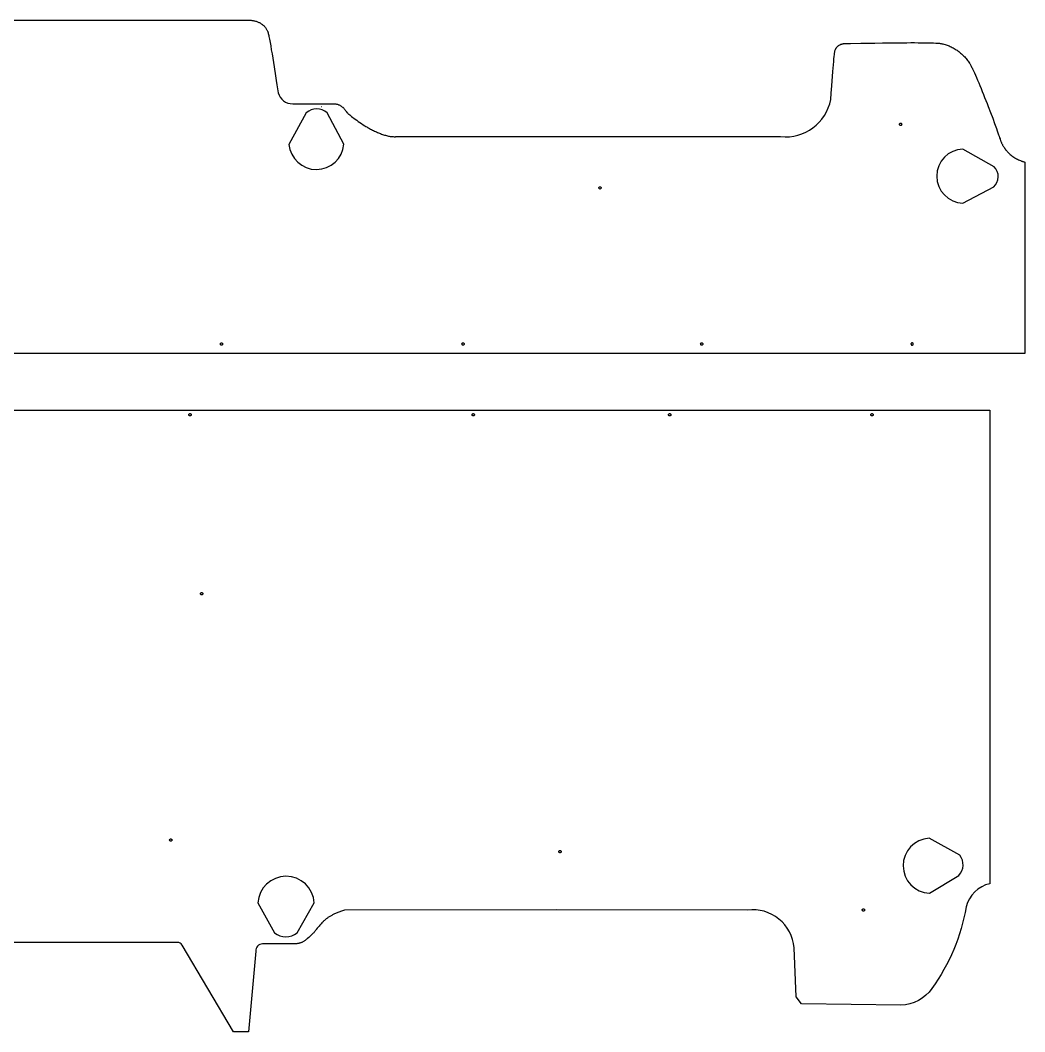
# Model space of a CAD drawing. Extents: x -674 to 6078, y 0 to 5918.
# Drawn here: x 2632 to 4370, y 1695 to 3445 of the extents above; entities that cross this region are included whole.
import ezdxf

# ---------------------------------------------------------------- set-up
doc = ezdxf.new("R2010")
doc.units = 0
doc.layers.add('Default Layer', color=1, linetype='CONTINUOUS')

msp = doc.modelspace()

# ---------------------------------------------------------------- linework, layer by layer
at = {"layer": 'Default Layer'}
for points in [[(2605.1, 3444.4), (2681.7, 3444.5), (2840.4, 3444.5), (2911.8, 3444.6), (2970.8, 3444.5), (2993.9, 3444.5), (3012.1, 3444.5), (3024.4, 3444.5), (3028.2, 3444.4), (3030.4, 3444.4), (3031.6, 3444.4), (3032.9, 3444.3), (3034.2, 3444.1), (3035.4, 3443.9), (3036.7, 3443.7), (3037.9, 3443.4), (3039.1, 3443.1), (3040.3, 3442.8), (3041.5, 3442.4), (3042.7, 3441.9), (3043.9, 3441.4), (3045, 3440.9), (3046.1, 3440.4), (3047.2, 3439.8), (3048.3, 3439.1), (3049.4, 3438.5), (3050.4, 3437.8), (3051.4, 3437), (3052.3, 3436.2), (3053.2, 3435.4), (3054.1, 3434.6), (3055, 3433.7), (3055.8, 3432.8), (3056.6, 3431.8), (3057.3, 3430.8), (3058, 3429.8), (3058.6, 3428.8), (3059.2, 3427.7), (3059.7, 3426.6), (3060.2, 3425.4), (3060.5, 3424.8), (3060.7, 3424.3), (3060.9, 3423.7), (3061.1, 3423.1), (3061.4, 3421.7), (3061.8, 3420.1), (3062.2, 3418.3), (3062.7, 3416.3), (3063.1, 3414.1), (3063.6, 3411.6), (3064.1, 3409), (3064.6, 3406.2), (3065.6, 3400.2), (3066.7, 3393.6), (3067.9, 3386.6), (3069.1, 3379.2), (3071.5, 3363.8), (3073.9, 3348.2), (3075.2, 3340.5), (3076.3, 3333), (3077.5, 3325.9), (3078.6, 3319.1, 0.332837), (3103.8, 3299.9), (3113.8, 3299.9), (3124.9, 3299.9), (3147.8, 3300.1), (3158.3, 3300.1), (3167.1, 3300.1), (3170.8, 3300.1), (3173.7, 3300.1), (3175.9, 3300), (3176.8, 3300), (3177.3, 3299.9), (3177.8, 3299.9), (3178.3, 3299.8), (3179.3, 3299.6), (3180.3, 3299.4), (3181.3, 3299.1), (3182.2, 3298.8), (3183.2, 3298.4), (3184.1, 3298), (3185.1, 3297.5), (3186, 3297), (3186.8, 3296.5), (3187.7, 3296), (3188.4, 3295.5), (3189.2, 3295), (3189.8, 3294.5), (3190.4, 3293.9), (3191, 3293.4), (3191.9, 3292.4), (3192.9, 3291.3), (3193.8, 3290.2), (3194.7, 3289.1), (3195.6, 3288), (3196.4, 3286.9), (3198.1, 3284.6), (3198.5, 3284.2), (3199.1, 3283.6), (3199.9, 3282.8), (3201, 3281.9), (3202.3, 3280.7), (3203.9, 3279.5), (3205.6, 3278.1), (3207.5, 3276.6), (3209.6, 3274.9), (3211.9, 3273.2), (3214.4, 3271.5), (3217, 3269.6), (3219.7, 3267.7), (3222.5, 3265.8), (3225.5, 3263.9), (3228.6, 3262), (3230.1, 3261), (3231.7, 3260.1), (3233.3, 3259.1), (3234.9, 3258.2), (3236.6, 3257.3), (3238.2, 3256.4), (3239.9, 3255.5), (3241.6, 3254.6), (3243.3, 3253.7), (3245, 3252.9), (3246.7, 3252.1), (3248.5, 3251.3), (3250.2, 3250.5), (3251.9, 3249.8), (3253.7, 3249), (3255.4, 3248.4), (3257.2, 3247.7), (3258.9, 3247.1), (3260.6, 3246.5), (3262.4, 3246), (3264.1, 3245.5), (3265.8, 3245), (3267.5, 3244.6), (3269.2, 3244.2), (3270.9, 3243.9), (3272.6, 3243.7), (3274.3, 3243.4), (3275.9, 3243.3), (3277.6, 3243.2), (3279.2, 3243.1), (3280.8, 3243.1), (3281.6, 3243.1), (3282.4, 3243.2), (3615.1, 3243.2), (3947.9, 3243.2, 0.388463), (4034.7, 3307.5), (4035.6, 3318.6), (4036.6, 3330.9), (4038.5, 3356.1), (4039.5, 3367.6), (4039.9, 3372.9), (4040.3, 3377.7), (4040.7, 3381.9), (4041.1, 3385.5), (4041.4, 3388.3), (4041.6, 3389.4), (4041.7, 3390.3), (4041.8, 3391.1), (4042, 3391.9), (4042.3, 3392.7), (4042.5, 3393.4), (4042.8, 3394.1), (4043.2, 3394.8), (4043.6, 3395.5), (4044, 3396.2), (4044.4, 3396.8), (4044.9, 3397.4), (4045.4, 3398), (4045.9, 3398.6), (4046.4, 3399.1), (4047, 3399.6), (4047.6, 3400.1), (4048.2, 3400.6), (4048.9, 3401.1), (4049.5, 3401.5), (4050.2, 3401.9), (4050.9, 3402.2), (4051.6, 3402.6), (4052.3, 3402.9), (4053.1, 3403.2), (4053.8, 3403.4), (4054.6, 3403.6), (4055.4, 3403.8), (4056.2, 3404), (4057, 3404.1), (4057.8, 3404.2), (4058.6, 3404.3), (4059.4, 3404.3), (4060.2, 3404.3), (4061.4, 3404.3), (4063.2, 3404.4), (4068.9, 3404.4), (4086.8, 3404.7), (4110.8, 3405.1), (4124.3, 3405.3), (4138.3, 3405.5), (4152.4, 3405.7), (4166.2, 3405.7), (4173, 3405.8), (4179.5, 3405.8), (4185.9, 3405.7), (4191.9, 3405.7), (4197.6, 3405.6), (4203, 3405.5), (4208, 3405.4), (4212.4, 3405.3), (4216.4, 3405.1), (4218.2, 3405), (4219.9, 3404.9), (4221.4, 3404.8), (4222.8, 3404.6), (4223.9, 3404.5), (4225, 3404.3), (4225, 3404.3), (4225.9, 3404.2), (4226.9, 3404), (4227.8, 3403.8), (4228.7, 3403.6), (4230.6, 3403.1), (4232.5, 3402.6), (4234.3, 3402.1), (4236.1, 3401.4), (4237.9, 3400.8), (4239.7, 3400), (4241.5, 3399.3), (4243.2, 3398.4), (4244.9, 3397.6), (4246.6, 3396.6), (4248.3, 3395.7), (4250, 3394.7), (4251.6, 3393.6), (4253.2, 3392.5), (4254.8, 3391.4), (4256.3, 3390.2), (4257.8, 3389), (4259.3, 3387.7), (4260.8, 3386.4), (4262.2, 3385.1), (4263.7, 3383.8), (4265, 3382.4), (4266.4, 3381), (4267.7, 3379.5), (4268.9, 3378.1), (4270.2, 3376.6), (4271.4, 3375), (4272.5, 3373.5), (4273.7, 3371.9), (4274.7, 3370.3), (4275.3, 3369.5), (4275.9, 3368.5), (4276.5, 3367.5), (4277.1, 3366.3), (4277.8, 3365), (4278.5, 3363.6), (4279.3, 3362.2), (4280, 3360.6), (4281.6, 3357.3), (4283.3, 3353.6), (4285.1, 3349.7), (4286.9, 3345.5), (4288.8, 3341), (4290.8, 3336.4), (4292.8, 3331.6), (4294.8, 3326.6), (4296.9, 3321.5), (4299, 3316.3), (4301, 3311.1), (4303.1, 3305.8), (4305.2, 3300.5), (4307.2, 3295.3), (4311.1, 3284.9), (4314.9, 3275), (4318.3, 3265.7), (4321.4, 3257.2), (4322.8, 3253.4), (4324, 3249.8), (4325.1, 3246.6), (4326.1, 3243.8), (4326.9, 3241.3), (4327.6, 3239.2), (4327.9, 3238.3), (4328.2, 3237.4), (4328.5, 3236.4), (4328.9, 3235.5), (4329.2, 3234.6), (4329.6, 3233.7), (4330, 3232.9), (4330.4, 3232), (4330.8, 3231.1), (4331.2, 3230.3), (4331.7, 3229.4), (4332.1, 3228.6), (4332.6, 3227.8), (4333.1, 3226.9), (4333.5, 3226.1), (4334, 3225.3), (4334.6, 3224.5), (4335.1, 3223.7), (4335.6, 3222.9), (4336.2, 3222.2), (4336.8, 3221.4), (4337.3, 3220.7), (4337.9, 3219.9), (4338.5, 3219.2), (4339.1, 3218.5), (4339.8, 3217.8), (4340.4, 3217.1), (4341.1, 3216.4), (4342.4, 3215), (4343.8, 3213.7), (4345.2, 3212.5), (4346.6, 3211.2), (4348.1, 3210.1), (4349.6, 3208.9), (4351.2, 3207.9), (4352.8, 3206.8), (4354.4, 3205.9), (4356.1, 3204.9), (4357.8, 3204), (4359.5, 3203.2), (4361.3, 3202.4), (4363, 3201.7), (4363.9, 3201.4), (4364.8, 3201), (4365.8, 3200.7), (4366.7, 3200.4), (4367.6, 3200.1), (4368.5, 3199.8), (4369.5, 3199.6), (4370.4, 3199.3), (4370.4, 2868.1), (3882, 2868.1), (3393.6, 2868.1), (2905.1, 2868.1), (2416.7, 2868.1)], [(1870.1, 2770.2), (4310.1, 2770.2), (4310.1, 1951.1, 0.285232), (4268.8, 1911.1, -0.118788), (4209.6, 1770.1, -0.246844), (4156, 1741.3), (3983.9, 1743.4), (3974.8, 1755.3), (3971.1, 1840.3, 0.204894), (3945.1, 1890, 0.204894), (3891, 1905.6), (3559.5, 1905.7), (3193.6, 1905.2), (3191.8, 1904.7), (3190.1, 1904.2), (3188.4, 1903.7), (3186.7, 1903.1), (3185.1, 1902.6), (3183.6, 1902), (3182, 1901.4), (3180.5, 1900.8), (3179.1, 1900.2), (3177.7, 1899.6), (3176.3, 1899), (3175, 1898.3), (3173.7, 1897.7), (3172.5, 1897.1), (3171.3, 1896.4), (3170.1, 1895.8), (3169, 1895.1), (3167.9, 1894.4), (3166.8, 1893.8), (3165.7, 1893.1), (3164.7, 1892.4), (3163.8, 1891.7), (3162.8, 1891), (3161.9, 1890.3), (3161, 1889.6), (3160.1, 1888.9), (3159.3, 1888.2), (3158.5, 1887.5), (3157.7, 1886.8), (3156.9, 1886.1), (3156.2, 1885.4), (3155.5, 1884.7), (3154.1, 1883.4), (3152.8, 1882), (3151.6, 1880.6), (3150.4, 1879.2), (3149.3, 1877.9), (3148.3, 1876.6), (3147.3, 1875.3), (3146.3, 1874.1), (3144.5, 1871.7), (3143.6, 1870.5), (3142.8, 1869.4), (3141.9, 1868.4), (3141, 1867.4), (3140.2, 1866.4), (3139.3, 1865.5), (3135.3, 1861.7), (3133.4, 1859.9), (3131.5, 1858.2), (3129.6, 1856.6), (3128.7, 1855.8), (3127.8, 1855.1), (3126.9, 1854.4), (3126, 1853.7), (3125.1, 1853), (3124.2, 1852.4), (3123.3, 1851.8), (3122.4, 1851.2), (3121.5, 1850.7), (3120.6, 1850.2), (3119.7, 1849.7), (3118.8, 1849.3), (3117.9, 1848.9), (3117, 1848.6), (3116, 1848.3), (3115.1, 1848), (3114.1, 1847.8), (3113.1, 1847.6), (3112.1, 1847.5), (3111.1, 1847.4), (3110.1, 1847.4), (3109.1, 1847.4, -0.009732), (3051.3, 1847.1, 0.201997), (3042.8, 1843.1, 0.201997), (3039.7, 1834.3), (3027.4, 1695), (3001.2, 1695), (2912.5, 1844.8, 0.264863), (2903.9, 1849.7), (2492.1, 1849.7)]]:
    msp.add_lwpolyline(points, format="xyb", dxfattribs=at)
for points in [[(3127.3, 3284.5), (3097.3, 3229.8, 0.388972), (3144.8, 3186.4, 0.388972), (3192.2, 3230), (3163.1, 3284.2, 0.386927), (3127.3, 3284.5)], [(4157.5, 3264.6, -0.414214), (4155.5, 3262.6, -0.414214), (4153.5, 3264.6, -0.414214), (4155.5, 3266.6, -0.414214), (4157.5, 3264.6)], [(4263.5, 3221.6, 0.40638), (4218, 3174.9, 0.40638), (4263.5, 3128.2), (4316.6, 3156.4, 0.207416), (4324.5, 3173.6, 0.207416), (4317.3, 3191.1), (4263.5, 3221.6)], [(3637.5, 3154.6, -0.414214), (3635.5, 3152.6, -0.414214), (3633.5, 3154.6, -0.414214), (3635.5, 3156.6, -0.414214), (3637.5, 3154.6)], [(3400.5, 2884.6, -0.414214), (3398.5, 2882.6, -0.414214), (3396.5, 2884.6, -0.414214), (3398.5, 2886.6, -0.414214), (3400.5, 2884.6)], [(3813.5, 2884.6, -0.414214), (3811.5, 2882.6, -0.414214), (3809.5, 2884.6, -0.414214), (3811.5, 2886.6, -0.414214), (3813.5, 2884.6)], [(4205.5, 1934.9), (4256.5, 1965.6, 0.365399), (4258, 2000.4), (4204.9, 2029.6, 0.401395), (4159.9, 1981.9, 0.401395), (4205.5, 1934.9)], [(3140.9, 1918.1, 0.397639), (3092, 1964, 0.397639), (3043.5, 1917.8), (3072.2, 1866.2, 0.351587), (3111.5, 1866.2), (3140.9, 1918.1)]]:
    msp.add_lwpolyline(points, format="xyb", close=True, dxfattribs=at)
msp.add_lwpolyline([(3153.2, 3295.1), (3153.4, 3295.2), (3153.7, 3295.1)], dxfattribs=at)
for points in [[(2978.5, 2884.6), (2978.5, 2884.8), (2978.5, 2885), (2978.6, 2885.2), (2978.6, 2885.3), (2978.7, 2885.5), (2978.8, 2885.7), (2978.9, 2885.8), (2979.1, 2886), (2979.2, 2886.1), (2979.4, 2886.2), (2979.5, 2886.3), (2979.7, 2886.4), (2979.9, 2886.5), (2980.1, 2886.5), (2980.3, 2886.5), (2980.5, 2886.6), (2980.7, 2886.5), (2980.9, 2886.5), (2981.1, 2886.5), (2981.3, 2886.4), (2981.4, 2886.3), (2981.6, 2886.2), (2981.8, 2886.1), (2981.9, 2886), (2982, 2885.8), (2982.1, 2885.7), (2982.2, 2885.5), (2982.3, 2885.3), (2982.4, 2885.2), (2982.4, 2885), (2982.5, 2884.8), (2982.5, 2884.6), (2982.5, 2884.4), (2982.4, 2884.2), (2982.4, 2884), (2982.3, 2883.8), (2982.2, 2883.6), (2982.1, 2883.4), (2982, 2883.3), (2981.9, 2883.1), (2981.8, 2883), (2981.6, 2882.9), (2981.4, 2882.8), (2981.3, 2882.7), (2981.1, 2882.6), (2980.9, 2882.6), (2980.7, 2882.6), (2980.5, 2882.6), (2980.3, 2882.6), (2980.1, 2882.6), (2979.9, 2882.6), (2979.7, 2882.7), (2979.5, 2882.8), (2979.4, 2882.9), (2979.2, 2883), (2979.1, 2883.1), (2978.9, 2883.3), (2978.8, 2883.4), (2978.7, 2883.6), (2978.6, 2883.8), (2978.6, 2884), (2978.5, 2884.2), (2978.5, 2884.4), (2978.5, 2884.6)], [(4173.5, 2884.6), (4173.5, 2884.4), (4173.5, 2884.2), (4173.6, 2884), (4173.6, 2883.8), (4173.7, 2883.6), (4173.8, 2883.4), (4173.9, 2883.3), (4174.1, 2883.1), (4174.2, 2883), (4174.4, 2882.9), (4174.5, 2882.8), (4174.7, 2882.7), (4174.9, 2882.6), (4175.1, 2882.6), (4175.3, 2882.6), (4175.5, 2882.6), (4175.7, 2882.6), (4175.9, 2882.6), (4176.1, 2882.6), (4176.3, 2882.7), (4176.4, 2882.8), (4176.6, 2882.9), (4176.8, 2883), (4176.9, 2883.1), (4177, 2883.3), (4177.1, 2883.4), (4177.2, 2883.6), (4177.3, 2883.8), (4177.4, 2884), (4177.4, 2884.2), (4177.5, 2884.4), (4177.5, 2884.6), (4177.5, 2884.8), (4177.4, 2885), (4177.4, 2885.2), (4177.3, 2885.3), (4177.2, 2885.5), (4177.1, 2885.7), (4177, 2885.8), (4176.9, 2886), (4176.8, 2886.1), (4176.6, 2886.2), (4176.4, 2886.3), (4176.3, 2886.4), (4176.1, 2886.5), (4175.9, 2886.5), (4175.7, 2886.5), (4175.5, 2886.6), (4175.3, 2886.5), (4175.1, 2886.5), (4174.9, 2886.5), (4174.7, 2886.4), (4174.5, 2886.3), (4174.4, 2886.2), (4174.2, 2886.1), (4174.1, 2886), (4173.9, 2885.8), (4173.8, 2885.7), (4173.7, 2885.5), (4173.6, 2885.3), (4173.6, 2885.2), (4173.5, 2885), (4173.5, 2884.8), (4173.5, 2884.6)], [(2928, 2762.2), (2928, 2762), (2928, 2761.8), (2928, 2761.6), (2927.9, 2761.4), (2927.8, 2761.2), (2927.7, 2761.1), (2927.6, 2760.9), (2927.5, 2760.8), (2927.3, 2760.6), (2927.2, 2760.5), (2927, 2760.4), (2926.8, 2760.3), (2926.6, 2760.3), (2926.5, 2760.2), (2926.3, 2760.2), (2926, 2760.2), (2925.8, 2760.2), (2925.6, 2760.2), (2925.5, 2760.3), (2925.3, 2760.3), (2925.1, 2760.4), (2924.9, 2760.5), (2924.8, 2760.6), (2924.6, 2760.8), (2924.5, 2760.9), (2924.4, 2761.1), (2924.3, 2761.2), (2924.2, 2761.4), (2924.1, 2761.6), (2924.1, 2761.8), (2924.1, 2762), (2924, 2762.2), (2924.1, 2762.4), (2924.1, 2762.6), (2924.1, 2762.8), (2924.2, 2763), (2924.3, 2763.1), (2924.4, 2763.3), (2924.5, 2763.4), (2924.6, 2763.6), (2924.8, 2763.7), (2924.9, 2763.8), (2925.1, 2763.9), (2925.3, 2764), (2925.5, 2764.1), (2925.6, 2764.1), (2925.8, 2764.2), (2926, 2764.2), (2926.3, 2764.2), (2926.5, 2764.1), (2926.6, 2764.1), (2926.8, 2764), (2927, 2763.9), (2927.2, 2763.8), (2927.3, 2763.7), (2927.5, 2763.6), (2927.6, 2763.4), (2927.7, 2763.3), (2927.8, 2763.1), (2927.9, 2763), (2928, 2762.8), (2928, 2762.6), (2928, 2762.4), (2928, 2762.2)], [(3418, 2762.2), (3418, 2762), (3418, 2761.8), (3418, 2761.6), (3417.9, 2761.4), (3417.8, 2761.2), (3417.7, 2761.1), (3417.6, 2760.9), (3417.5, 2760.8), (3417.3, 2760.6), (3417.2, 2760.5), (3417, 2760.4), (3416.8, 2760.3), (3416.6, 2760.3), (3416.5, 2760.2), (3416.3, 2760.2), (3416, 2760.2), (3415.8, 2760.2), (3415.6, 2760.2), (3415.5, 2760.3), (3415.3, 2760.3), (3415.1, 2760.4), (3414.9, 2760.5), (3414.8, 2760.6), (3414.6, 2760.8), (3414.5, 2760.9), (3414.4, 2761.1), (3414.3, 2761.2), (3414.2, 2761.4), (3414.1, 2761.6), (3414.1, 2761.8), (3414.1, 2762), (3414, 2762.2), (3414.1, 2762.4), (3414.1, 2762.6), (3414.1, 2762.8), (3414.2, 2763), (3414.3, 2763.1), (3414.4, 2763.3), (3414.5, 2763.4), (3414.6, 2763.6), (3414.8, 2763.7), (3414.9, 2763.8), (3415.1, 2763.9), (3415.3, 2764), (3415.5, 2764.1), (3415.6, 2764.1), (3415.8, 2764.2), (3416, 2764.2), (3416.3, 2764.2), (3416.5, 2764.1), (3416.6, 2764.1), (3416.8, 2764), (3417, 2763.9), (3417.2, 2763.8), (3417.3, 2763.7), (3417.5, 2763.6), (3417.6, 2763.4), (3417.7, 2763.3), (3417.8, 2763.1), (3417.9, 2763), (3418, 2762.8), (3418, 2762.6), (3418, 2762.4), (3418, 2762.2)], [(3758, 2762.2), (3758, 2762), (3758, 2761.8), (3758, 2761.6), (3757.9, 2761.4), (3757.8, 2761.2), (3757.7, 2761.1), (3757.6, 2760.9), (3757.5, 2760.8), (3757.3, 2760.6), (3757.2, 2760.5), (3757, 2760.4), (3756.8, 2760.3), (3756.6, 2760.3), (3756.5, 2760.2), (3756.3, 2760.2), (3756, 2760.2), (3755.8, 2760.2), (3755.6, 2760.2), (3755.5, 2760.3), (3755.3, 2760.3), (3755.1, 2760.4), (3754.9, 2760.5), (3754.8, 2760.6), (3754.6, 2760.8), (3754.5, 2760.9), (3754.4, 2761.1), (3754.3, 2761.2), (3754.2, 2761.4), (3754.1, 2761.6), (3754.1, 2761.8), (3754.1, 2762), (3754, 2762.2), (3754.1, 2762.4), (3754.1, 2762.6), (3754.1, 2762.8), (3754.2, 2763), (3754.3, 2763.1), (3754.4, 2763.3), (3754.5, 2763.4), (3754.6, 2763.6), (3754.8, 2763.7), (3754.9, 2763.8), (3755.1, 2763.9), (3755.3, 2764), (3755.5, 2764.1), (3755.6, 2764.1), (3755.8, 2764.2), (3756, 2764.2), (3756.3, 2764.2), (3756.5, 2764.1), (3756.6, 2764.1), (3756.8, 2764), (3757, 2763.9), (3757.2, 2763.8), (3757.3, 2763.7), (3757.5, 2763.6), (3757.6, 2763.4), (3757.7, 2763.3), (3757.8, 2763.1), (3757.9, 2763), (3758, 2762.8), (3758, 2762.6), (3758, 2762.4), (3758, 2762.2)], [(4108, 2762.2), (4108, 2762), (4108, 2761.8), (4108, 2761.6), (4107.9, 2761.4), (4107.8, 2761.2), (4107.7, 2761.1), (4107.6, 2760.9), (4107.5, 2760.8), (4107.3, 2760.6), (4107.2, 2760.5), (4107, 2760.4), (4106.8, 2760.3), (4106.6, 2760.3), (4106.5, 2760.2), (4106.3, 2760.2), (4106, 2760.2), (4105.8, 2760.2), (4105.6, 2760.2), (4105.5, 2760.3), (4105.3, 2760.3), (4105.1, 2760.4), (4104.9, 2760.5), (4104.8, 2760.6), (4104.6, 2760.8), (4104.5, 2760.9), (4104.4, 2761.1), (4104.3, 2761.2), (4104.2, 2761.4), (4104.1, 2761.6), (4104.1, 2761.8), (4104.1, 2762), (4104, 2762.2), (4104.1, 2762.4), (4104.1, 2762.6), (4104.1, 2762.8), (4104.2, 2763), (4104.3, 2763.1), (4104.4, 2763.3), (4104.5, 2763.4), (4104.6, 2763.6), (4104.8, 2763.7), (4104.9, 2763.8), (4105.1, 2763.9), (4105.3, 2764), (4105.5, 2764.1), (4105.6, 2764.1), (4105.8, 2764.2), (4106, 2764.2), (4106.3, 2764.2), (4106.5, 2764.1), (4106.6, 2764.1), (4106.8, 2764), (4107, 2763.9), (4107.2, 2763.8), (4107.3, 2763.7), (4107.5, 2763.6), (4107.6, 2763.4), (4107.7, 2763.3), (4107.8, 2763.1), (4107.9, 2763), (4108, 2762.8), (4108, 2762.6), (4108, 2762.4), (4108, 2762.2)], [(2948.2, 2452.7), (2948.2, 2452.5), (2948.2, 2452.3), (2948.1, 2452.1), (2948.1, 2451.9), (2948, 2451.7), (2947.9, 2451.5), (2947.8, 2451.4), (2947.6, 2451.3), (2947.5, 2451.1), (2947.3, 2451), (2947.2, 2450.9), (2947, 2450.8), (2946.8, 2450.8), (2946.6, 2450.7), (2946.4, 2450.7), (2946.2, 2450.7), (2946, 2450.7), (2945.8, 2450.7), (2945.6, 2450.8), (2945.4, 2450.8), (2945.3, 2450.9), (2945.1, 2451), (2945, 2451.1), (2944.8, 2451.3), (2944.7, 2451.4), (2944.6, 2451.5), (2944.5, 2451.7), (2944.4, 2451.9), (2944.3, 2452.1), (2944.3, 2452.3), (2944.2, 2452.5), (2944.2, 2452.7), (2944.2, 2452.9), (2944.3, 2453.1), (2944.3, 2453.3), (2944.4, 2453.4), (2944.5, 2453.6), (2944.6, 2453.8), (2944.7, 2453.9), (2944.8, 2454.1), (2945, 2454.2), (2945.1, 2454.3), (2945.3, 2454.4), (2945.4, 2454.5), (2945.6, 2454.6), (2945.8, 2454.6), (2946, 2454.7), (2946.2, 2454.7), (2946.4, 2454.7), (2946.6, 2454.6), (2946.8, 2454.6), (2947, 2454.5), (2947.2, 2454.4), (2947.3, 2454.3), (2947.5, 2454.2), (2947.6, 2454.1), (2947.8, 2453.9), (2947.9, 2453.8), (2948, 2453.6), (2948.1, 2453.4), (2948.1, 2453.3), (2948.2, 2453.1), (2948.2, 2452.9), (2948.2, 2452.7)], [(2894.8, 2026.7), (2894.8, 2026.5), (2894.7, 2026.3), (2894.7, 2026.1), (2894.6, 2025.9), (2894.5, 2025.7), (2894.4, 2025.5), (2894.3, 2025.4), (2894.2, 2025.3), (2894, 2025.1), (2893.9, 2025), (2893.7, 2024.9), (2893.5, 2024.8), (2893.4, 2024.8), (2893.2, 2024.7), (2893, 2024.7), (2892.8, 2024.7), (2892.6, 2024.7), (2892.4, 2024.7), (2892.2, 2024.8), (2892, 2024.8), (2891.8, 2024.9), (2891.6, 2025), (2891.5, 2025.1), (2891.4, 2025.3), (2891.2, 2025.4), (2891.1, 2025.5), (2891, 2025.7), (2890.9, 2025.9), (2890.9, 2026.1), (2890.8, 2026.3), (2890.8, 2026.5), (2890.8, 2026.7), (2890.8, 2026.9), (2890.8, 2027.1), (2890.9, 2027.3), (2890.9, 2027.4), (2891, 2027.6), (2891.1, 2027.8), (2891.2, 2027.9), (2891.4, 2028.1), (2891.5, 2028.2), (2891.6, 2028.3), (2891.8, 2028.4), (2892, 2028.5), (2892.2, 2028.6), (2892.4, 2028.6), (2892.6, 2028.7), (2892.8, 2028.7), (2893, 2028.7), (2893.2, 2028.6), (2893.4, 2028.6), (2893.5, 2028.5), (2893.7, 2028.4), (2893.9, 2028.3), (2894, 2028.2), (2894.2, 2028.1), (2894.3, 2027.9), (2894.4, 2027.8), (2894.5, 2027.6), (2894.6, 2027.4), (2894.7, 2027.3), (2894.7, 2027.1), (2894.8, 2026.9), (2894.8, 2026.7)], [(3568.2, 2006.7), (3568.2, 2006.5), (3568.2, 2006.3), (3568.1, 2006.1), (3568.1, 2005.9), (3568, 2005.7), (3567.9, 2005.5), (3567.8, 2005.4), (3567.6, 2005.3), (3567.5, 2005.1), (3567.3, 2005), (3567.2, 2004.9), (3567, 2004.8), (3566.8, 2004.8), (3566.6, 2004.7), (3566.4, 2004.7), (3566.2, 2004.7), (3566, 2004.7), (3565.8, 2004.7), (3565.6, 2004.8), (3565.4, 2004.8), (3565.3, 2004.9), (3565.1, 2005), (3565, 2005.1), (3564.8, 2005.3), (3564.7, 2005.4), (3564.6, 2005.5), (3564.5, 2005.7), (3564.4, 2005.9), (3564.3, 2006.1), (3564.3, 2006.3), (3564.2, 2006.5), (3564.2, 2006.7), (3564.2, 2006.9), (3564.3, 2007.1), (3564.3, 2007.3), (3564.4, 2007.4), (3564.5, 2007.6), (3564.6, 2007.8), (3564.7, 2007.9), (3564.8, 2008.1), (3565, 2008.2), (3565.1, 2008.3), (3565.3, 2008.4), (3565.4, 2008.5), (3565.6, 2008.6), (3565.8, 2008.6), (3566, 2008.7), (3566.2, 2008.7), (3566.4, 2008.7), (3566.6, 2008.6), (3566.8, 2008.6), (3567, 2008.5), (3567.2, 2008.4), (3567.3, 2008.3), (3567.5, 2008.2), (3567.6, 2008.1), (3567.8, 2007.9), (3567.9, 2007.8), (3568, 2007.6), (3568.1, 2007.4), (3568.1, 2007.3), (3568.2, 2007.1), (3568.2, 2006.9), (3568.2, 2006.7)], [(4093.2, 1905.7), (4093.2, 1905.5), (4093.2, 1905.3), (4093.1, 1905.1), (4093.1, 1904.9), (4093, 1904.7), (4092.9, 1904.5), (4092.8, 1904.4), (4092.6, 1904.3), (4092.5, 1904.1), (4092.3, 1904), (4092.2, 1903.9), (4092, 1903.8), (4091.8, 1903.8), (4091.6, 1903.7), (4091.4, 1903.7), (4091.2, 1903.7), (4091, 1903.7), (4090.8, 1903.7), (4090.6, 1903.8), (4090.4, 1903.8), (4090.3, 1903.9), (4090.1, 1904), (4090, 1904.1), (4089.8, 1904.3), (4089.7, 1904.4), (4089.6, 1904.5), (4089.5, 1904.7), (4089.4, 1904.9), (4089.3, 1905.1), (4089.3, 1905.3), (4089.2, 1905.5), (4089.2, 1905.7), (4089.2, 1905.9), (4089.3, 1906.1), (4089.3, 1906.3), (4089.4, 1906.4), (4089.5, 1906.6), (4089.6, 1906.8), (4089.7, 1906.9), (4089.8, 1907.1), (4090, 1907.2), (4090.1, 1907.3), (4090.3, 1907.4), (4090.4, 1907.5), (4090.6, 1907.6), (4090.8, 1907.6), (4091, 1907.7), (4091.2, 1907.7), (4091.4, 1907.7), (4091.6, 1907.6), (4091.8, 1907.6), (4092, 1907.5), (4092.2, 1907.4), (4092.3, 1907.3), (4092.5, 1907.2), (4092.6, 1907.1), (4092.8, 1906.9), (4092.9, 1906.8), (4093, 1906.6), (4093.1, 1906.4), (4093.1, 1906.3), (4093.2, 1906.1), (4093.2, 1905.9), (4093.2, 1905.7)]]:
    msp.add_lwpolyline(points, close=True, dxfattribs=at)

doc.saveas('drawing.dxf')
